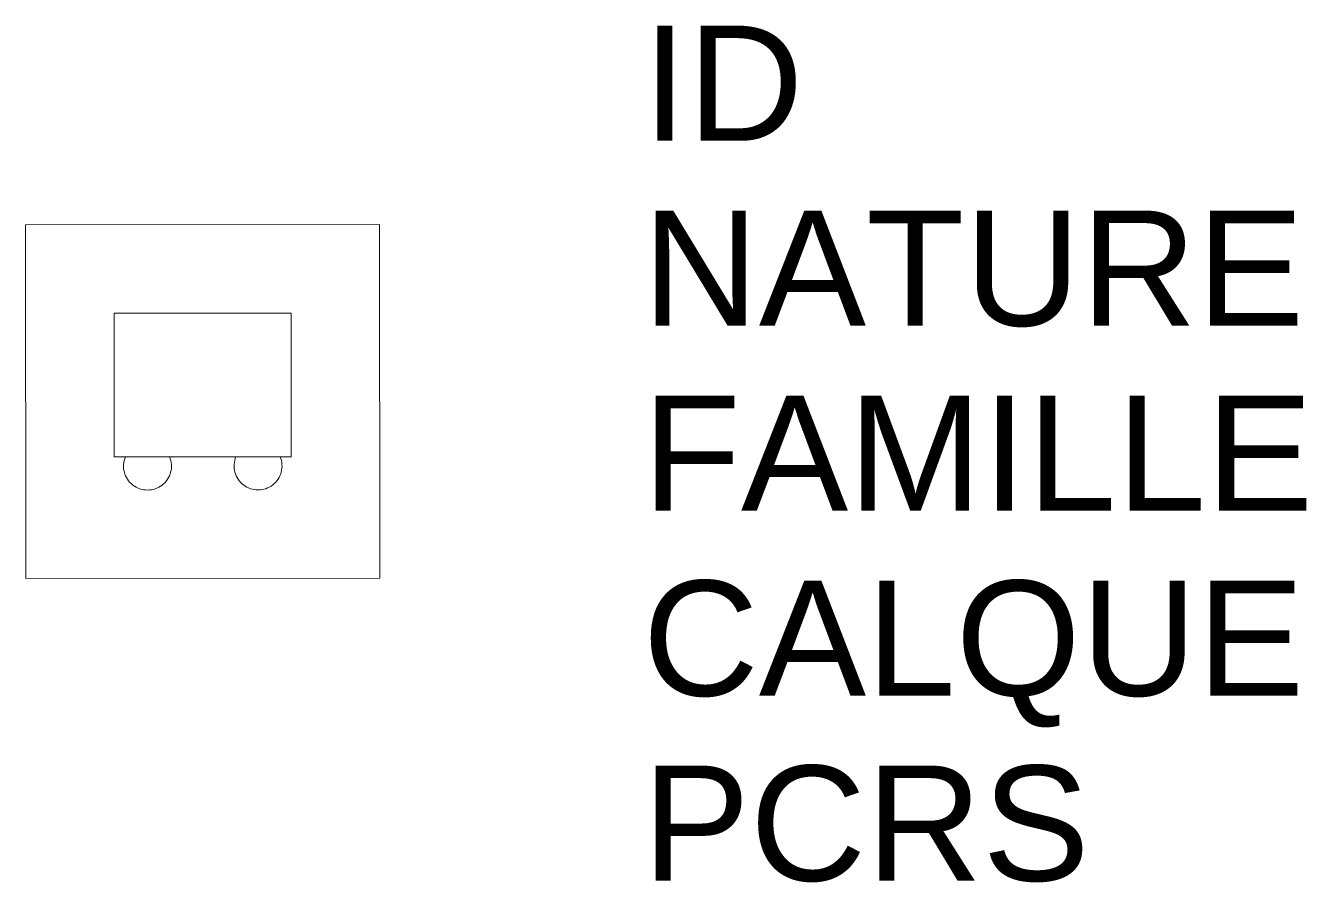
# Model space of a CAD drawing. Header units: metres. Extents: x 3184.74 to 3186.97, y 1788.03 to 1789.52.
import ezdxf

# ---------------------------------------------------------------- set-up
doc = ezdxf.new("R2010")
doc.units = ezdxf.units.M
doc.linetypes.add('Socle_Continu', pattern=[2.5, 2.5, 0])
doc.layers.add('TRANS_SCS', color=242, linetype='Socle_Continu', lineweight=13)
doc.styles.get("Standard").update_dxf_attribs({"font": 'arial.ttf'})

msp = doc.modelspace()

# ---------------------------------------------------------------- linework, layer by layer
at = {"layer": 'TRANS_SCS', "linetype": 'Socle_Continu', "flags": 128}
for points in [[(3185.3562, 1789.1732), (3184.7418, 1789.1727), (3184.7422, 1788.5583), (3185.3567, 1788.5587)], [(3184.8957, 1788.7696), (3184.8955, 1789.0192), (3185.2027, 1789.0194), (3185.2029, 1788.7698)]]:
    msp.add_lwpolyline(points, close=True, dxfattribs=at)
at = {"layer": 'TRANS_SCS', "linetype": 'Socle_Continu'}
for centre in [(3184.9534, 1788.7536), (3185.1454, 1788.7538)]:
    msp.add_arc(centre, 0.0416, 157.3939, 22.69, dxfattribs=at)

# ---------------------------------------------------------------- texts
at = {"layer": 'TRANS_SCS', "linetype": 'Socle_Continu', "flags": 9}
for tag, p, s in [('ID', (3185.813, 1789.3186), 'QP_1046'), ('NATURE', (3185.813, 1788.9973), 'Trappe carrée transport urbain'), ('FAMILLE', (3185.813, 1788.676), 'Transport'), ('CALQUE', (3185.813, 1788.3547), 'TRANS_SCS'), ('PCRS', (3185.813, 1788.0334), 'AffleurantSymbole')]:
    msp.add_attdef(tag, p, s, height=0.2, dxfattribs=at)

doc.saveas('drawing.dxf')
